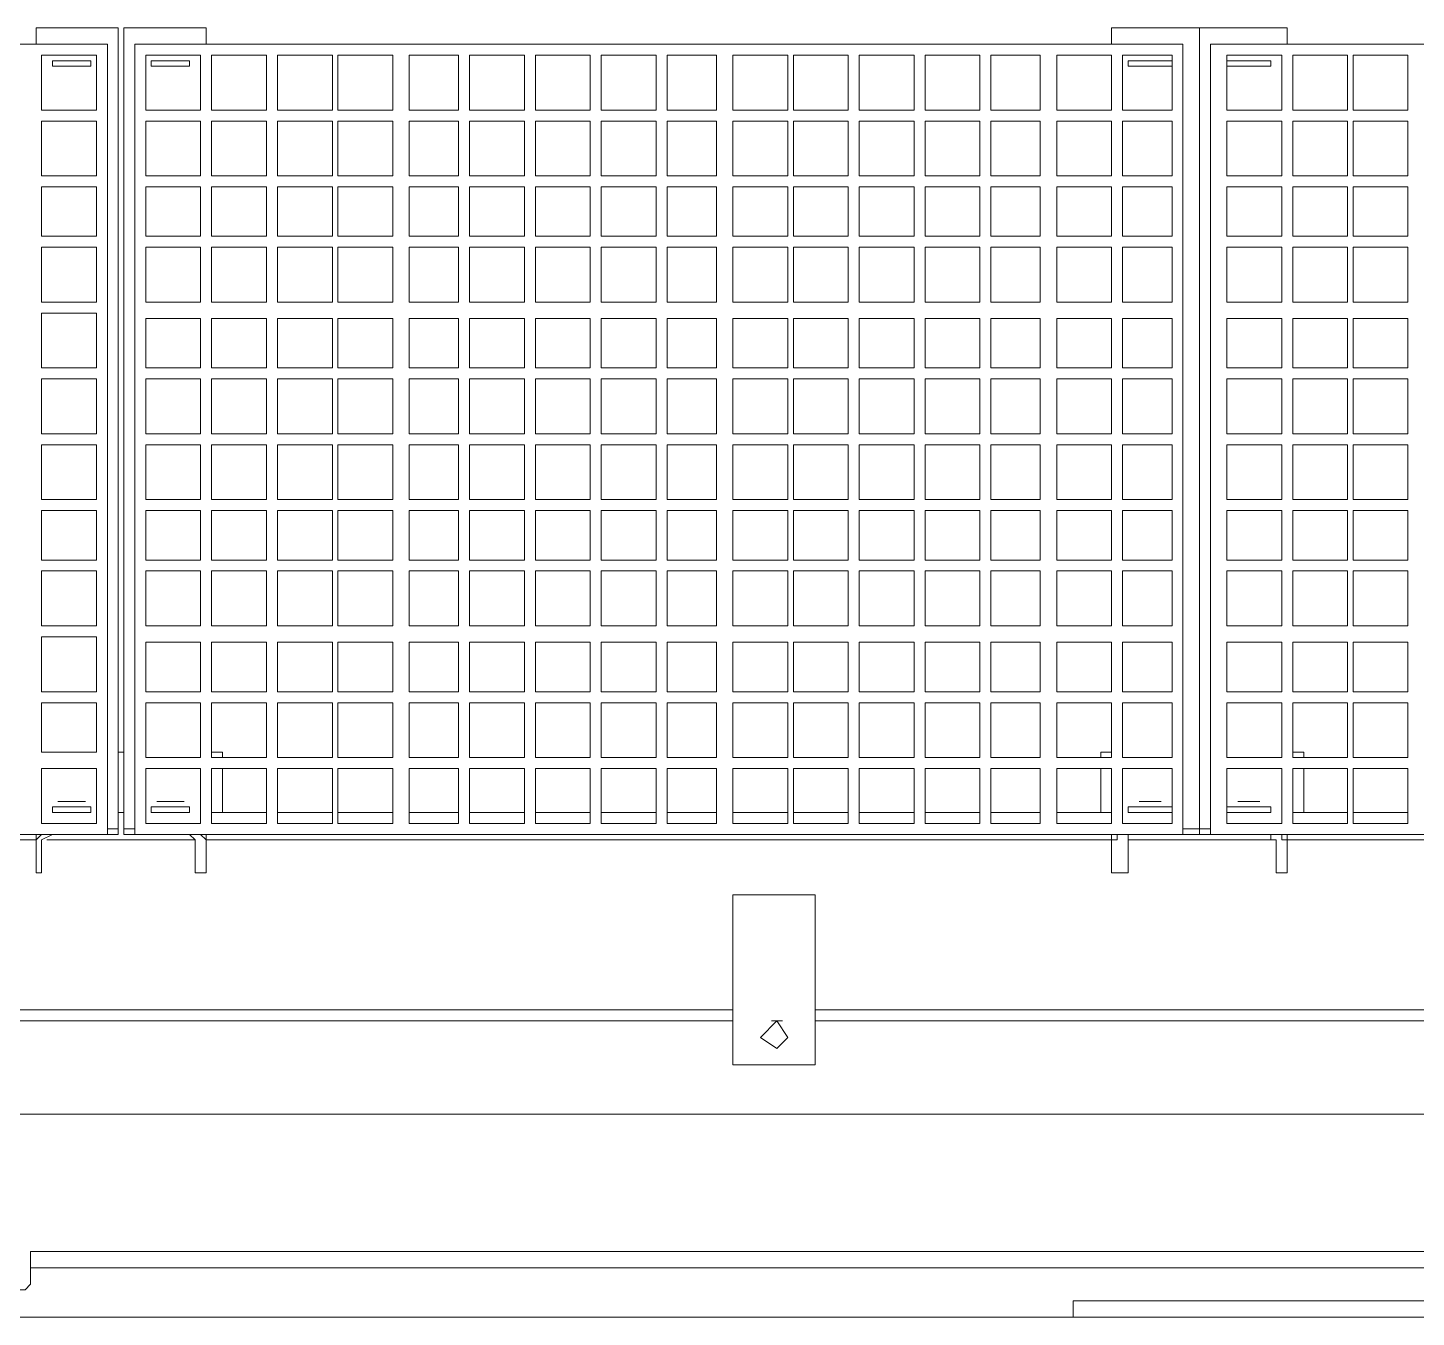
# Model space of a CAD drawing. Header units: metres. Extents: x -19121 to 152404, y -12107 to 46241.
# Drawn here: x 3930.4 to 4011.9, y 655.8 to 731.5 of the extents above; entities that cross this region are included whole.
import ezdxf

# ---------------------------------------------------------------- set-up
doc = ezdxf.new("R2010")
doc.units = ezdxf.units.M
doc.header["$LTSCALE"] = 50
doc.header["$MEASUREMENT"] = 0
doc.layers.get('0').update_dxf_attribs({"color": 9, "lineweight": 9})
doc.layers.add('32-ekipman', color=9, linetype='Continuous', lineweight=9)

# ---------------------------------------------------------------- blocks, each defined once
blk = doc.blocks.new('h')
for points in [[(181901.097, -16333.738), (181686.856, -16333.738)], [(181831.509, -16333.738), (181831.509, -16334.705)], [(181831.509, -16334.705), (181766.753, -16334.705)], [(181893.365, -16335.671), (181893.365, -16335.349), (181893.043, -16335.349), (181892.72, -16335.671)], [(181892.72, -16337.604), (181892.72, -16335.671)], [(181892.72, -16336.638), (181698.776, -16336.638)], [(181892.72, -16337.604), (181698.776, -16337.604)], [(181693.944, -16345.658), (181894.009, -16345.658)], [(181851.483, -16348.558), (181846.651, -16348.558)], [(181846.651, -16348.558), (181846.651, -16358.545)], [(181851.483, -16358.545), (181851.483, -16348.558)], [(181849.872, -16350.169), (181848.906, -16349.524), (181848.261, -16350.169), (181848.906, -16351.135), (181849.872, -16350.169)], [(181761.276, -16351.135), (181846.651, -16351.135)], [(181848.584, -16351.135), (181849.228, -16351.135)], [(181851.483, -16351.135), (181894.009, -16351.135)], [(181761.276, -16351.78), (181846.651, -16351.78)], [(181901.419, -16351.78), (181851.483, -16351.78)], [(181846.651, -16358.545), (181851.483, -16358.545)], [(181818.944, -16359.834), (181819.589, -16359.834)], [(181818.944, -16362.089), (181818.944, -16359.834)], [(181819.589, -16361.767), (181819.589, -16359.834)], [(181828.287, -16359.834), (181829.254, -16359.834)], [(181828.287, -16361.767), (181828.287, -16359.834)], [(181829.254, -16362.089), (181829.254, -16359.834)], [(181882.411, -16359.834), (181883.055, -16359.834)], [(181882.411, -16362.089), (181882.411, -16359.834)], [(181883.055, -16361.767), (181883.055, -16359.834)], [(181892.076, -16359.834), (181892.398, -16359.834)], [(181892.076, -16361.767), (181892.076, -16359.834)], [(181892.398, -16362.089), (181892.398, -16359.834)], [(181818.944, -16361.767), (181765.465, -16361.767)], [(181818.944, -16361.767), (181819.266, -16361.767), (181819.266, -16362.089)], [(181828.287, -16361.767), (181819.589, -16361.767)], [(181819.589, -16361.767), (181819.589, -16361.767), (181819.911, -16361.767), (181819.911, -16362.089)], [(181828.287, -16361.767), (181828.287, -16361.767), (181828.287, -16361.767), (181828.287, -16362.089), (181827.965, -16362.089)], [(181829.254, -16361.767), (181828.931, -16361.767), (181828.931, -16362.089)], [(181882.411, -16361.767), (181829.254, -16361.767)], [(181882.411, -16361.767), (181882.733, -16362.089)], [(181891.754, -16361.767), (181883.055, -16361.767)], [(181883.055, -16361.767), (181883.055, -16361.767), (181883.378, -16362.089), (181883.7, -16362.089)], [(181892.076, -16361.767), (181891.432, -16362.089), (181891.432, -16362.089)], [(181892.398, -16361.767), (181892.076, -16362.089)], [(181949.744, -16361.767), (181892.398, -16361.767)], [(181823.455, -16362.089), (181761.599, -16362.089)], [(181815.078, -16362.733), (181811.857, -16362.733)], [(181811.857, -16362.733), (181811.857, -16365.955)], [(181815.078, -16365.955), (181815.078, -16362.733)], [(181818.622, -16362.733), (181815.4, -16362.733)], [(181815.4, -16362.733), (181815.4, -16365.955)], [(181818.622, -16365.955), (181818.622, -16362.733)], [(181822.488, -16362.733), (181819.266, -16362.733)], [(181819.266, -16362.733), (181819.266, -16365.955)], [(181824.099, -16362.089), (181819.911, -16362.089)], [(181822.488, -16365.955), (181822.488, -16362.733)], [(181823.455, -16408.481), (181823.455, -16362.089)], [(181825.065, -16362.411), (181823.455, -16362.411)], [(181824.099, -16362.089), (181827.965, -16362.089)], [(181824.099, -16409.447), (181824.099, -16362.089)], [(181824.099, -16409.447), (181824.099, -16362.089)], [(181886.599, -16362.089), (181825.065, -16362.089)], [(181825.065, -16362.089), (181825.065, -16408.481)], [(181828.609, -16362.733), (181825.71, -16362.733)], [(181825.71, -16362.733), (181825.71, -16365.955)], [(181828.609, -16365.955), (181828.609, -16362.733)], [(181832.475, -16362.733), (181829.254, -16362.733)], [(181829.254, -16362.733), (181829.254, -16365.955)], [(181832.475, -16365.955), (181832.475, -16362.733)], [(181836.341, -16362.733), (181833.442, -16362.733)], [(181833.442, -16362.733), (181833.442, -16365.955)], [(181836.341, -16365.955), (181836.341, -16362.733)], [(181840.207, -16362.733), (181836.986, -16362.733)], [(181836.986, -16362.733), (181836.986, -16365.955)], [(181840.207, -16365.955), (181840.207, -16362.733)], [(181844.073, -16362.733), (181840.852, -16362.733)], [(181840.852, -16362.733), (181840.852, -16365.955)], [(181844.073, -16365.955), (181844.073, -16362.733)], [(181847.939, -16362.733), (181844.718, -16362.733)], [(181844.718, -16362.733), (181844.718, -16365.955)], [(181847.939, -16365.955), (181847.939, -16362.733)], [(181851.483, -16362.733), (181848.261, -16362.733)], [(181848.261, -16362.733), (181848.261, -16365.955)], [(181851.483, -16365.955), (181851.483, -16362.733)], [(181855.349, -16362.733), (181852.45, -16362.733)], [(181852.45, -16362.733), (181852.45, -16365.955)], [(181855.349, -16365.955), (181855.349, -16362.733)], [(181859.215, -16362.733), (181855.993, -16362.733)], [(181855.993, -16362.733), (181855.993, -16365.955)], [(181859.215, -16365.955), (181859.215, -16362.733)], [(181863.081, -16362.733), (181859.859, -16362.733)], [(181859.859, -16362.733), (181859.859, -16365.955)], [(181863.081, -16365.955), (181863.081, -16362.733)], [(181866.947, -16362.733), (181863.725, -16362.733)], [(181863.725, -16362.733), (181863.725, -16365.955)], [(181866.947, -16365.955), (181866.947, -16362.733)], [(181870.491, -16362.733), (181867.591, -16362.733)], [(181867.591, -16362.733), (181867.591, -16365.955)], [(181870.491, -16365.955), (181870.491, -16362.733)], [(181874.679, -16362.733), (181871.457, -16362.733)], [(181871.457, -16362.733), (181871.457, -16365.955)], [(181874.679, -16365.955), (181874.679, -16362.733)], [(181878.223, -16362.733), (181875.001, -16362.733)], [(181875.001, -16362.733), (181875.001, -16365.955)], [(181878.223, -16365.955), (181878.223, -16362.733)], [(181882.089, -16362.733), (181878.867, -16362.733)], [(181878.867, -16362.733), (181878.867, -16365.955)], [(181882.089, -16365.955), (181882.089, -16362.733)], [(181885.955, -16362.733), (181882.733, -16362.733)], [(181882.733, -16362.733), (181882.733, -16365.955)], [(181887.244, -16362.089), (181883.7, -16362.089)], [(181885.955, -16365.955), (181885.955, -16362.733)], [(181886.599, -16408.481), (181886.599, -16362.089)], [(181887.244, -16362.411), (181886.599, -16362.411)], [(181887.244, -16409.447), (181887.244, -16362.089)], [(181887.566, -16362.089), (181891.432, -16362.089)], [(181887.566, -16409.447), (181887.566, -16362.089)], [(181888.21, -16362.411), (181887.566, -16362.411)], [(181953.932, -16362.089), (181888.21, -16362.089)], [(181888.21, -16362.089), (181888.21, -16408.481)], [(181892.076, -16362.733), (181888.854, -16362.733)], [(181888.854, -16362.733), (181888.854, -16365.955)], [(181892.076, -16365.955), (181892.076, -16362.733)], [(181815.078, -16363.378), (181811.857, -16363.378)], [(181818.622, -16363.378), (181815.4, -16363.378)], [(181817.978, -16365.955), (181817.978, -16363.378)], [(181822.488, -16363.378), (181819.911, -16363.378)], [(181819.911, -16363.7), (181819.911, -16363.378)], [(181821.844, -16363.378), (181820.555, -16363.378)], [(181822.488, -16363.7), (181822.488, -16363.378)], [(181825.71, -16363.378), (181828.287, -16363.378)], [(181825.71, -16363.378), (181825.71, -16363.7)], [(181826.354, -16363.378), (181827.643, -16363.378)], [(181828.287, -16363.378), (181828.287, -16363.7)], [(181832.475, -16363.378), (181829.254, -16363.378)], [(181829.898, -16363.378), (181829.898, -16365.955)], [(181836.341, -16363.378), (181833.442, -16363.378)], [(181840.207, -16363.378), (181836.986, -16363.378)], [(181844.073, -16363.378), (181840.852, -16363.378)], [(181847.939, -16363.378), (181844.718, -16363.378)], [(181851.483, -16363.378), (181848.261, -16363.378)], [(181855.349, -16363.378), (181852.45, -16363.378)], [(181859.215, -16363.378), (181855.993, -16363.378)], [(181863.081, -16363.378), (181859.859, -16363.378)], [(181866.947, -16363.378), (181863.725, -16363.378)], [(181870.491, -16363.378), (181867.591, -16363.378)], [(181874.679, -16363.378), (181871.457, -16363.378)], [(181878.223, -16363.378), (181875.001, -16363.378)], [(181882.089, -16363.378), (181878.867, -16363.378)], [(181881.445, -16365.955), (181881.445, -16363.378)], [(181885.633, -16363.378), (181883.378, -16363.378)], [(181883.378, -16363.7), (181883.378, -16363.378)], [(181885.311, -16363.378), (181883.7, -16363.378)], [(181885.633, -16363.7), (181885.633, -16363.378)], [(181887.566, -16363.378), (181887.244, -16363.378)], [(181889.177, -16363.378), (181891.432, -16363.378)], [(181889.177, -16363.378), (181889.177, -16363.7)], [(181889.499, -16363.378), (181891.11, -16363.378)], [(181891.432, -16363.378), (181891.432, -16363.7)], [(181822.488, -16363.7), (181819.911, -16363.7)], [(181820.555, -16364.022), (181821.844, -16364.022)], [(181828.287, -16363.7), (181825.71, -16363.7)], [(181827.643, -16364.022), (181826.354, -16364.022)], [(181885.633, -16363.7), (181883.378, -16363.7)], [(181883.7, -16364.022), (181885.311, -16364.022)], [(181891.432, -16363.7), (181889.177, -16363.7)], [(181891.11, -16364.022), (181889.499, -16364.022)], [(181811.857, -16365.955), (181815.078, -16365.955)], [(181815.4, -16365.955), (181818.622, -16365.955)], [(181819.266, -16365.955), (181822.488, -16365.955)], [(181825.71, -16365.955), (181828.609, -16365.955)], [(181829.254, -16365.955), (181832.475, -16365.955)], [(181833.442, -16365.955), (181836.341, -16365.955)], [(181836.986, -16365.955), (181840.207, -16365.955)], [(181840.852, -16365.955), (181844.073, -16365.955)], [(181844.718, -16365.955), (181847.939, -16365.955)], [(181848.261, -16365.955), (181851.483, -16365.955)], [(181852.45, -16365.955), (181855.349, -16365.955)], [(181855.993, -16365.955), (181859.215, -16365.955)], [(181859.859, -16365.955), (181863.081, -16365.955)], [(181863.725, -16365.955), (181866.947, -16365.955)], [(181867.591, -16365.955), (181870.491, -16365.955)], [(181871.457, -16365.955), (181874.679, -16365.955)], [(181875.001, -16365.955), (181878.223, -16365.955)], [(181878.867, -16365.955), (181882.089, -16365.955)], [(181882.733, -16365.955), (181885.955, -16365.955)], [(181888.854, -16365.955), (181892.076, -16365.955)], [(181815.078, -16366.599), (181811.857, -16366.599)], [(181811.857, -16366.599), (181811.857, -16369.821)], [(181815.078, -16369.821), (181815.078, -16366.599)], [(181818.622, -16366.599), (181815.4, -16366.599)], [(181815.4, -16366.599), (181815.4, -16369.821)], [(181817.978, -16366.921), (181817.978, -16366.599)], [(181818.622, -16369.821), (181818.622, -16366.599)], [(181822.488, -16366.599), (181819.266, -16366.599)], [(181819.266, -16366.599), (181819.266, -16369.821)], [(181822.488, -16369.821), (181822.488, -16366.599)], [(181828.609, -16366.599), (181825.71, -16366.599)], [(181825.71, -16366.599), (181825.71, -16369.821)], [(181828.609, -16369.821), (181828.609, -16366.599)], [(181832.475, -16366.599), (181829.254, -16366.599)], [(181829.254, -16366.599), (181829.254, -16369.821)], [(181829.898, -16366.599), (181829.898, -16366.921)], [(181832.475, -16369.821), (181832.475, -16366.599)], [(181836.341, -16366.599), (181833.442, -16366.599)], [(181833.442, -16366.599), (181833.442, -16369.821)], [(181836.341, -16369.821), (181836.341, -16366.599)], [(181840.207, -16366.599), (181836.986, -16366.599)], [(181836.986, -16366.599), (181836.986, -16369.821)], [(181840.207, -16369.821), (181840.207, -16366.599)], [(181844.073, -16366.599), (181840.852, -16366.599)], [(181840.852, -16366.599), (181840.852, -16369.821)], [(181844.073, -16369.821), (181844.073, -16366.599)], [(181847.939, -16366.599), (181844.718, -16366.599)], [(181844.718, -16366.599), (181844.718, -16369.821)], [(181847.939, -16369.821), (181847.939, -16366.599)], [(181851.483, -16366.599), (181848.261, -16366.599)], [(181848.261, -16366.599), (181848.261, -16369.821)], [(181851.483, -16369.821), (181851.483, -16366.599)], [(181855.349, -16366.599), (181852.45, -16366.599)], [(181852.45, -16366.599), (181852.45, -16369.821)], [(181855.349, -16369.821), (181855.349, -16366.599)], [(181859.215, -16366.599), (181855.993, -16366.599)], [(181855.993, -16366.599), (181855.993, -16369.821)], [(181859.215, -16369.821), (181859.215, -16366.599)], [(181863.081, -16366.599), (181859.859, -16366.599)], [(181859.859, -16366.599), (181859.859, -16369.821)], [(181863.081, -16369.821), (181863.081, -16366.599)], [(181866.947, -16366.599), (181863.725, -16366.599)], [(181863.725, -16366.599), (181863.725, -16369.821)], [(181866.947, -16369.821), (181866.947, -16366.599)], [(181870.491, -16366.599), (181867.591, -16366.599)], [(181867.591, -16366.599), (181867.591, -16369.821)], [(181870.491, -16369.821), (181870.491, -16366.599)], [(181874.679, -16366.599), (181871.457, -16366.599)], [(181871.457, -16366.599), (181871.457, -16369.821)], [(181874.679, -16369.821), (181874.679, -16366.599)], [(181878.223, -16366.599), (181875.001, -16366.599)], [(181875.001, -16366.599), (181875.001, -16369.821)], [(181878.223, -16369.821), (181878.223, -16366.599)], [(181882.089, -16366.599), (181878.867, -16366.599)], [(181878.867, -16366.599), (181878.867, -16369.821)], [(181881.445, -16366.921), (181881.445, -16366.599)], [(181882.089, -16369.821), (181882.089, -16366.599)], [(181885.955, -16366.599), (181882.733, -16366.599)], [(181882.733, -16366.599), (181882.733, -16369.821)], [(181885.955, -16369.821), (181885.955, -16366.599)], [(181818.622, -16366.921), (181817.978, -16366.921)], [(181829.898, -16366.921), (181829.254, -16366.921)], [(181882.089, -16366.921), (181881.445, -16366.921)], [(181887.566, -16366.921), (181887.244, -16366.921)], [(181892.076, -16366.921), (181888.854, -16366.921)], [(181888.854, -16366.921), (181888.854, -16369.821)], [(181892.076, -16369.821), (181892.076, -16366.921)], [(181811.857, -16369.821), (181815.078, -16369.821)], [(181815.4, -16369.821), (181818.622, -16369.821)], [(181819.266, -16369.821), (181822.488, -16369.821)], [(181825.71, -16369.821), (181828.609, -16369.821)], [(181829.254, -16369.821), (181832.475, -16369.821)], [(181833.442, -16369.821), (181836.341, -16369.821)], [(181836.986, -16369.821), (181840.207, -16369.821)], [(181840.852, -16369.821), (181844.073, -16369.821)], [(181844.718, -16369.821), (181847.939, -16369.821)], [(181848.261, -16369.821), (181851.483, -16369.821)], [(181852.45, -16369.821), (181855.349, -16369.821)], [(181855.993, -16369.821), (181859.215, -16369.821)], [(181859.859, -16369.821), (181863.081, -16369.821)], [(181863.725, -16369.821), (181866.947, -16369.821)], [(181867.591, -16369.821), (181870.491, -16369.821)], [(181871.457, -16369.821), (181874.679, -16369.821)], [(181875.001, -16369.821), (181878.223, -16369.821)], [(181878.867, -16369.821), (181882.089, -16369.821)], [(181882.733, -16369.821), (181885.955, -16369.821)], [(181888.854, -16369.821), (181892.076, -16369.821)], [(181815.078, -16370.465), (181811.857, -16370.465)], [(181811.857, -16370.465), (181811.857, -16373.365)], [(181815.078, -16373.365), (181815.078, -16370.465)], [(181818.622, -16370.465), (181815.4, -16370.465)], [(181815.4, -16370.465), (181815.4, -16373.365)], [(181818.622, -16373.365), (181818.622, -16370.465)], [(181822.488, -16370.465), (181819.266, -16370.465)], [(181819.266, -16370.465), (181819.266, -16373.365)], [(181822.488, -16373.365), (181822.488, -16370.465)], [(181828.609, -16370.465), (181825.71, -16370.465)], [(181825.71, -16370.465), (181825.71, -16373.365)], [(181828.609, -16373.365), (181828.609, -16370.465)], [(181832.475, -16370.465), (181829.254, -16370.465)], [(181829.254, -16370.465), (181829.254, -16373.365)], [(181832.475, -16373.365), (181832.475, -16370.465)], [(181836.341, -16370.465), (181833.442, -16370.465)], [(181833.442, -16370.465), (181833.442, -16373.365)], [(181836.341, -16373.365), (181836.341, -16370.465)], [(181840.207, -16370.465), (181836.986, -16370.465)], [(181836.986, -16370.465), (181836.986, -16373.365)], [(181840.207, -16373.365), (181840.207, -16370.465)], [(181844.073, -16370.465), (181840.852, -16370.465)], [(181840.852, -16370.465), (181840.852, -16373.365)], [(181844.073, -16373.365), (181844.073, -16370.465)], [(181847.939, -16370.465), (181844.718, -16370.465)], [(181844.718, -16370.465), (181844.718, -16373.365)], [(181847.939, -16373.365), (181847.939, -16370.465)], [(181851.483, -16370.465), (181848.261, -16370.465)], [(181848.261, -16370.465), (181848.261, -16373.365)], [(181851.483, -16373.365), (181851.483, -16370.465)], [(181855.349, -16370.465), (181852.45, -16370.465)], [(181852.45, -16370.465), (181852.45, -16373.365)], [(181855.349, -16373.365), (181855.349, -16370.465)], [(181859.215, -16370.465), (181855.993, -16370.465)], [(181855.993, -16370.465), (181855.993, -16373.365)], [(181859.215, -16373.365), (181859.215, -16370.465)], [(181863.081, -16370.465), (181859.859, -16370.465)], [(181859.859, -16370.465), (181859.859, -16373.365)], [(181863.081, -16373.365), (181863.081, -16370.465)], [(181866.947, -16370.465), (181863.725, -16370.465)], [(181863.725, -16370.465), (181863.725, -16373.365)], [(181866.947, -16373.365), (181866.947, -16370.465)], [(181870.491, -16370.465), (181867.591, -16370.465)], [(181867.591, -16370.465), (181867.591, -16373.365)], [(181870.491, -16373.365), (181870.491, -16370.465)], [(181874.679, -16370.465), (181871.457, -16370.465)], [(181871.457, -16370.465), (181871.457, -16373.365)], [(181874.679, -16373.365), (181874.679, -16370.465)], [(181878.223, -16370.465), (181875.001, -16370.465)], [(181875.001, -16370.465), (181875.001, -16373.365)], [(181878.223, -16373.365), (181878.223, -16370.465)], [(181882.089, -16370.465), (181878.867, -16370.465)], [(181878.867, -16370.465), (181878.867, -16373.365)], [(181882.089, -16373.365), (181882.089, -16370.465)], [(181885.955, -16370.465), (181882.733, -16370.465)], [(181882.733, -16370.465), (181882.733, -16373.365)], [(181885.955, -16373.365), (181885.955, -16370.465)], [(181892.076, -16370.465), (181888.854, -16370.465)], [(181888.854, -16370.465), (181888.854, -16373.687)], [(181892.076, -16373.687), (181892.076, -16370.465)], [(181811.857, -16373.365), (181815.078, -16373.365)], [(181815.4, -16373.365), (181818.622, -16373.365)], [(181819.266, -16373.365), (181822.488, -16373.365)], [(181825.71, -16373.365), (181828.609, -16373.365)], [(181829.254, -16373.365), (181832.475, -16373.365)], [(181833.442, -16373.365), (181836.341, -16373.365)], [(181836.986, -16373.365), (181840.207, -16373.365)], [(181840.852, -16373.365), (181844.073, -16373.365)], [(181844.718, -16373.365), (181847.939, -16373.365)], [(181848.261, -16373.365), (181851.483, -16373.365)], [(181852.45, -16373.365), (181855.349, -16373.365)], [(181855.993, -16373.365), (181859.215, -16373.365)], [(181859.859, -16373.365), (181863.081, -16373.365)], [(181863.725, -16373.365), (181866.947, -16373.365)], [(181867.591, -16373.365), (181870.491, -16373.365)], [(181871.457, -16373.365), (181874.679, -16373.365)], [(181875.001, -16373.365), (181878.223, -16373.365)], [(181878.867, -16373.365), (181882.089, -16373.365)], [(181882.733, -16373.365), (181885.955, -16373.365)], [(181888.854, -16373.687), (181892.076, -16373.687)], [(181815.078, -16374.331), (181811.857, -16374.331)], [(181811.857, -16374.331), (181811.857, -16377.553)], [(181815.078, -16377.553), (181815.078, -16374.331)], [(181818.622, -16374.331), (181815.4, -16374.331)], [(181815.4, -16374.331), (181815.4, -16377.553)], [(181818.622, -16377.553), (181818.622, -16374.331)], [(181822.488, -16374.331), (181819.266, -16374.331)], [(181819.266, -16374.331), (181819.266, -16377.553)], [(181822.488, -16377.553), (181822.488, -16374.331)], [(181828.609, -16374.331), (181825.71, -16374.331)], [(181825.71, -16374.331), (181825.71, -16377.553)], [(181828.609, -16377.553), (181828.609, -16374.331)], [(181832.475, -16374.331), (181829.254, -16374.331)], [(181829.254, -16374.331), (181829.254, -16377.553)], [(181832.475, -16377.553), (181832.475, -16374.331)], [(181836.341, -16374.331), (181833.442, -16374.331)], [(181833.442, -16374.331), (181833.442, -16377.553)], [(181836.341, -16377.553), (181836.341, -16374.331)], [(181840.207, -16374.331), (181836.986, -16374.331)], [(181836.986, -16374.331), (181836.986, -16377.553)], [(181840.207, -16377.553), (181840.207, -16374.331)], [(181844.073, -16374.331), (181840.852, -16374.331)], [(181840.852, -16374.331), (181840.852, -16377.553)], [(181844.073, -16377.553), (181844.073, -16374.331)], [(181847.939, -16374.331), (181844.718, -16374.331)], [(181844.718, -16374.331), (181844.718, -16377.553)], [(181847.939, -16377.553), (181847.939, -16374.331)], [(181851.483, -16374.331), (181848.261, -16374.331)], [(181848.261, -16374.331), (181848.261, -16377.553)], [(181851.483, -16377.553), (181851.483, -16374.331)], [(181855.349, -16374.331), (181852.45, -16374.331)], [(181852.45, -16374.331), (181852.45, -16377.553)], [(181855.349, -16377.553), (181855.349, -16374.331)], [(181859.215, -16374.331), (181855.993, -16374.331)], [(181855.993, -16374.331), (181855.993, -16377.553)], [(181859.215, -16377.553), (181859.215, -16374.331)], [(181863.081, -16374.331), (181859.859, -16374.331)], [(181859.859, -16374.331), (181859.859, -16377.553)], [(181863.081, -16377.553), (181863.081, -16374.331)], [(181866.947, -16374.331), (181863.725, -16374.331)], [(181863.725, -16374.331), (181863.725, -16377.553)], [(181866.947, -16377.553), (181866.947, -16374.331)], [(181870.491, -16374.331), (181867.591, -16374.331)], [(181867.591, -16374.331), (181867.591, -16377.553)], [(181870.491, -16377.553), (181870.491, -16374.331)], [(181874.679, -16374.331), (181871.457, -16374.331)], [(181871.457, -16374.331), (181871.457, -16377.553)], [(181874.679, -16377.553), (181874.679, -16374.331)], [(181878.223, -16374.331), (181875.001, -16374.331)], [(181875.001, -16374.331), (181875.001, -16377.553)], [(181878.223, -16377.553), (181878.223, -16374.331)], [(181882.089, -16374.331), (181878.867, -16374.331)], [(181878.867, -16374.331), (181878.867, -16377.553)], [(181882.089, -16377.553), (181882.089, -16374.331)], [(181885.955, -16374.331), (181882.733, -16374.331)], [(181882.733, -16374.331), (181882.733, -16377.553)], [(181885.955, -16377.553), (181885.955, -16374.331)], [(181892.076, -16374.331), (181888.854, -16374.331)], [(181888.854, -16374.331), (181888.854, -16377.553)], [(181892.076, -16377.553), (181892.076, -16374.331)], [(181811.857, -16377.553), (181815.078, -16377.553)], [(181815.078, -16378.197), (181811.857, -16378.197)], [(181811.857, -16378.197), (181811.857, -16381.097)], [(181815.078, -16381.097), (181815.078, -16378.197)], [(181815.4, -16377.553), (181818.622, -16377.553)], [(181818.622, -16378.197), (181815.4, -16378.197)], [(181815.4, -16378.197), (181815.4, -16381.097)], [(181818.622, -16381.097), (181818.622, -16378.197)], [(181819.266, -16377.553), (181822.488, -16377.553)], [(181822.488, -16378.197), (181819.266, -16378.197)], [(181819.266, -16378.197), (181819.266, -16381.097)], [(181822.488, -16381.097), (181822.488, -16378.197)], [(181825.71, -16377.553), (181828.609, -16377.553)], [(181828.609, -16378.197), (181825.71, -16378.197)], [(181825.71, -16378.197), (181825.71, -16381.097)], [(181828.609, -16381.097), (181828.609, -16378.197)], [(181829.254, -16377.553), (181832.475, -16377.553)], [(181832.475, -16378.197), (181829.254, -16378.197)], [(181829.254, -16378.197), (181829.254, -16381.097)], [(181832.475, -16381.097), (181832.475, -16378.197)], [(181833.442, -16377.553), (181836.341, -16377.553)], [(181836.341, -16378.197), (181833.442, -16378.197)], [(181833.442, -16378.197), (181833.442, -16381.097)], [(181836.341, -16381.097), (181836.341, -16378.197)], [(181836.986, -16377.553), (181840.207, -16377.553)], [(181840.207, -16378.197), (181836.986, -16378.197)], [(181836.986, -16378.197), (181836.986, -16381.097)], [(181840.207, -16381.097), (181840.207, -16378.197)], [(181840.852, -16377.553), (181844.073, -16377.553)], [(181844.073, -16378.197), (181840.852, -16378.197)], [(181840.852, -16378.197), (181840.852, -16381.097)], [(181844.073, -16381.097), (181844.073, -16378.197)], [(181844.718, -16377.553), (181847.939, -16377.553)], [(181847.939, -16378.197), (181844.718, -16378.197)], [(181844.718, -16378.197), (181844.718, -16381.097)], [(181847.939, -16381.097), (181847.939, -16378.197)], [(181848.261, -16377.553), (181851.483, -16377.553)], [(181851.483, -16378.197), (181848.261, -16378.197)], [(181848.261, -16378.197), (181848.261, -16381.097)], [(181851.483, -16381.097), (181851.483, -16378.197)], [(181852.45, -16377.553), (181855.349, -16377.553)], [(181855.349, -16378.197), (181852.45, -16378.197)], [(181852.45, -16378.197), (181852.45, -16381.097)], [(181855.349, -16381.097), (181855.349, -16378.197)], [(181855.993, -16377.553), (181859.215, -16377.553)], [(181859.215, -16378.197), (181855.993, -16378.197)], [(181855.993, -16378.197), (181855.993, -16381.097)], [(181859.215, -16381.097), (181859.215, -16378.197)], [(181859.859, -16377.553), (181863.081, -16377.553)], [(181863.081, -16378.197), (181859.859, -16378.197)], [(181859.859, -16378.197), (181859.859, -16381.097)], [(181863.081, -16381.097), (181863.081, -16378.197)], [(181863.725, -16377.553), (181866.947, -16377.553)], [(181866.947, -16378.197), (181863.725, -16378.197)], [(181863.725, -16378.197), (181863.725, -16381.097)], [(181866.947, -16381.097), (181866.947, -16378.197)], [(181867.591, -16377.553), (181870.491, -16377.553)], [(181870.491, -16378.197), (181867.591, -16378.197)], [(181867.591, -16378.197), (181867.591, -16381.097)], [(181870.491, -16381.097), (181870.491, -16378.197)], [(181871.457, -16377.553), (181874.679, -16377.553)], [(181874.679, -16378.197), (181871.457, -16378.197)], [(181871.457, -16378.197), (181871.457, -16381.097)], [(181874.679, -16381.097), (181874.679, -16378.197)], [(181875.001, -16377.553), (181878.223, -16377.553)], [(181878.223, -16378.197), (181875.001, -16378.197)], [(181875.001, -16378.197), (181875.001, -16381.097)], [(181878.223, -16381.097), (181878.223, -16378.197)], [(181878.867, -16377.553), (181882.089, -16377.553)], [(181882.089, -16378.197), (181878.867, -16378.197)], [(181878.867, -16378.197), (181878.867, -16381.097)], [(181882.089, -16381.097), (181882.089, -16378.197)], [(181882.733, -16377.553), (181885.955, -16377.553)], [(181885.955, -16378.197), (181882.733, -16378.197)], [(181882.733, -16378.197), (181882.733, -16381.097)], [(181885.955, -16381.097), (181885.955, -16378.197)], [(181888.854, -16377.553), (181892.076, -16377.553)], [(181892.076, -16378.197), (181888.854, -16378.197)], [(181888.854, -16378.197), (181888.854, -16381.097)], [(181892.076, -16381.097), (181892.076, -16378.197)], [(181811.857, -16381.097), (181815.078, -16381.097)], [(181815.4, -16381.097), (181818.622, -16381.097)], [(181819.266, -16381.097), (181822.488, -16381.097)], [(181825.71, -16381.097), (181828.609, -16381.097)], [(181829.254, -16381.097), (181832.475, -16381.097)], [(181833.442, -16381.097), (181836.341, -16381.097)], [(181836.986, -16381.097), (181840.207, -16381.097)], [(181840.852, -16381.097), (181844.073, -16381.097)], [(181844.718, -16381.097), (181847.939, -16381.097)], [(181848.261, -16381.097), (181851.483, -16381.097)], [(181852.45, -16381.097), (181855.349, -16381.097)], [(181855.993, -16381.097), (181859.215, -16381.097)], [(181859.859, -16381.097), (181863.081, -16381.097)], [(181863.725, -16381.097), (181866.947, -16381.097)], [(181867.591, -16381.097), (181870.491, -16381.097)], [(181871.457, -16381.097), (181874.679, -16381.097)], [(181875.001, -16381.097), (181878.223, -16381.097)], [(181878.867, -16381.097), (181882.089, -16381.097)], [(181882.733, -16381.097), (181885.955, -16381.097)], [(181888.854, -16381.097), (181892.076, -16381.097)], [(181815.078, -16381.741), (181811.857, -16381.741)], [(181811.857, -16381.741), (181811.857, -16384.963)], [(181815.078, -16384.963), (181815.078, -16381.741)], [(181818.622, -16381.741), (181815.4, -16381.741)], [(181815.4, -16381.741), (181815.4, -16384.963)], [(181818.622, -16384.963), (181818.622, -16381.741)], [(181822.488, -16381.741), (181819.266, -16381.741)], [(181819.266, -16381.741), (181819.266, -16384.963)], [(181822.488, -16384.963), (181822.488, -16381.741)], [(181828.609, -16381.741), (181825.71, -16381.741)], [(181825.71, -16381.741), (181825.71, -16384.963)], [(181828.609, -16384.963), (181828.609, -16381.741)], [(181832.475, -16381.741), (181829.254, -16381.741)], [(181829.254, -16381.741), (181829.254, -16384.963)], [(181832.475, -16384.963), (181832.475, -16381.741)], [(181836.341, -16381.741), (181833.442, -16381.741)], [(181833.442, -16381.741), (181833.442, -16384.963)], [(181836.341, -16384.963), (181836.341, -16381.741)], [(181840.207, -16381.741), (181836.986, -16381.741)], [(181836.986, -16381.741), (181836.986, -16384.963)], [(181840.207, -16384.963), (181840.207, -16381.741)], [(181844.073, -16381.741), (181840.852, -16381.741)], [(181840.852, -16381.741), (181840.852, -16384.963)], [(181844.073, -16384.963), (181844.073, -16381.741)], [(181847.939, -16381.741), (181844.718, -16381.741)], [(181844.718, -16381.741), (181844.718, -16384.963)], [(181847.939, -16384.963), (181847.939, -16381.741)], [(181851.483, -16381.741), (181848.261, -16381.741)], [(181848.261, -16381.741), (181848.261, -16384.963)], [(181851.483, -16384.963), (181851.483, -16381.741)], [(181855.349, -16381.741), (181852.45, -16381.741)], [(181852.45, -16381.741), (181852.45, -16384.963)], [(181855.349, -16384.963), (181855.349, -16381.741)], [(181859.215, -16381.741), (181855.993, -16381.741)], [(181855.993, -16381.741), (181855.993, -16384.963)], [(181859.215, -16384.963), (181859.215, -16381.741)], [(181863.081, -16381.741), (181859.859, -16381.741)], [(181859.859, -16381.741), (181859.859, -16384.963)], [(181863.081, -16384.963), (181863.081, -16381.741)], [(181866.947, -16381.741), (181863.725, -16381.741)], [(181863.725, -16381.741), (181863.725, -16384.963)], [(181866.947, -16384.963), (181866.947, -16381.741)], [(181870.491, -16381.741), (181867.591, -16381.741)], [(181867.591, -16381.741), (181867.591, -16384.963)], [(181870.491, -16384.963), (181870.491, -16381.741)], [(181874.679, -16381.741), (181871.457, -16381.741)], [(181871.457, -16381.741), (181871.457, -16384.963)], [(181874.679, -16384.963), (181874.679, -16381.741)], [(181878.223, -16381.741), (181875.001, -16381.741)], [(181875.001, -16381.741), (181875.001, -16384.963)], [(181878.223, -16384.963), (181878.223, -16381.741)], [(181882.089, -16381.741), (181878.867, -16381.741)], [(181878.867, -16381.741), (181878.867, -16384.963)], [(181882.089, -16384.963), (181882.089, -16381.741)], [(181885.955, -16381.741), (181882.733, -16381.741)], [(181882.733, -16381.741), (181882.733, -16384.963)], [(181885.955, -16384.963), (181885.955, -16381.741)], [(181892.076, -16381.741), (181888.854, -16381.741)], [(181888.854, -16381.741), (181888.854, -16384.963)], [(181892.076, -16384.963), (181892.076, -16381.741)], [(181811.857, -16384.963), (181815.078, -16384.963)], [(181815.4, -16384.963), (181818.622, -16384.963)], [(181819.266, -16384.963), (181822.488, -16384.963)], [(181825.71, -16384.963), (181828.609, -16384.963)], [(181829.254, -16384.963), (181832.475, -16384.963)], [(181833.442, -16384.963), (181836.341, -16384.963)], [(181836.986, -16384.963), (181840.207, -16384.963)], [(181840.852, -16384.963), (181844.073, -16384.963)], [(181844.718, -16384.963), (181847.939, -16384.963)], [(181848.261, -16384.963), (181851.483, -16384.963)], [(181852.45, -16384.963), (181855.349, -16384.963)], [(181855.993, -16384.963), (181859.215, -16384.963)], [(181859.859, -16384.963), (181863.081, -16384.963)], [(181863.725, -16384.963), (181866.947, -16384.963)], [(181867.591, -16384.963), (181870.491, -16384.963)], [(181871.457, -16384.963), (181874.679, -16384.963)], [(181875.001, -16384.963), (181878.223, -16384.963)], [(181878.867, -16384.963), (181882.089, -16384.963)], [(181882.733, -16384.963), (181885.955, -16384.963)], [(181888.854, -16384.963), (181892.076, -16384.963)], [(181815.078, -16385.607), (181811.857, -16385.607)], [(181811.857, -16385.607), (181811.857, -16388.829)], [(181815.078, -16388.829), (181815.078, -16385.607)], [(181818.622, -16385.607), (181815.4, -16385.607)], [(181815.4, -16385.607), (181815.4, -16388.829)], [(181818.622, -16388.829), (181818.622, -16385.607)], [(181822.488, -16385.607), (181819.266, -16385.607)], [(181819.266, -16385.607), (181819.266, -16388.829)], [(181822.488, -16388.829), (181822.488, -16385.607)], [(181828.609, -16385.607), (181825.71, -16385.607)], [(181825.71, -16385.607), (181825.71, -16388.829)], [(181828.609, -16388.829), (181828.609, -16385.607)], [(181832.475, -16385.607), (181829.254, -16385.607)], [(181829.254, -16385.607), (181829.254, -16388.829)], [(181832.475, -16388.829), (181832.475, -16385.607)], [(181836.341, -16385.607), (181833.442, -16385.607)], [(181833.442, -16385.607), (181833.442, -16388.829)], [(181836.341, -16388.829), (181836.341, -16385.607)], [(181840.207, -16385.607), (181836.986, -16385.607)], [(181836.986, -16385.607), (181836.986, -16388.829)], [(181840.207, -16388.829), (181840.207, -16385.607)], [(181844.073, -16385.607), (181840.852, -16385.607)], [(181840.852, -16385.607), (181840.852, -16388.829)], [(181844.073, -16388.829), (181844.073, -16385.607)], [(181847.939, -16385.607), (181844.718, -16385.607)], [(181844.718, -16385.607), (181844.718, -16388.829)], [(181847.939, -16388.829), (181847.939, -16385.607)], [(181851.483, -16385.607), (181848.261, -16385.607)], [(181848.261, -16385.607), (181848.261, -16388.829)], [(181851.483, -16388.829), (181851.483, -16385.607)], [(181855.349, -16385.607), (181852.45, -16385.607)], [(181852.45, -16385.607), (181852.45, -16388.829)], [(181855.349, -16388.829), (181855.349, -16385.607)], [(181859.215, -16385.607), (181855.993, -16385.607)], [(181855.993, -16385.607), (181855.993, -16388.829)], [(181859.215, -16388.829), (181859.215, -16385.607)], [(181863.081, -16385.607), (181859.859, -16385.607)], [(181859.859, -16385.607), (181859.859, -16388.829)], [(181863.081, -16388.829), (181863.081, -16385.607)], [(181866.947, -16385.607), (181863.725, -16385.607)], [(181863.725, -16385.607), (181863.725, -16388.829)], [(181866.947, -16388.829), (181866.947, -16385.607)], [(181870.491, -16385.607), (181867.591, -16385.607)], [(181867.591, -16385.607), (181867.591, -16388.829)], [(181870.491, -16388.829), (181870.491, -16385.607)], [(181874.679, -16385.607), (181871.457, -16385.607)], [(181871.457, -16385.607), (181871.457, -16388.829)], [(181874.679, -16388.829), (181874.679, -16385.607)], [(181878.223, -16385.607), (181875.001, -16385.607)], [(181875.001, -16385.607), (181875.001, -16388.829)], [(181878.223, -16388.829), (181878.223, -16385.607)], [(181882.089, -16385.607), (181878.867, -16385.607)], [(181878.867, -16385.607), (181878.867, -16388.829)], [(181882.089, -16388.829), (181882.089, -16385.607)], [(181885.955, -16385.607), (181882.733, -16385.607)], [(181882.733, -16385.607), (181882.733, -16388.829)], [(181885.955, -16388.829), (181885.955, -16385.607)], [(181892.076, -16385.607), (181888.854, -16385.607)], [(181888.854, -16385.607), (181888.854, -16388.829)], [(181892.076, -16388.829), (181892.076, -16385.607)], [(181811.857, -16388.829), (181815.078, -16388.829)], [(181815.4, -16388.829), (181818.622, -16388.829)], [(181819.266, -16388.829), (181822.488, -16388.829)], [(181825.71, -16388.829), (181828.609, -16388.829)], [(181829.254, -16388.829), (181832.475, -16388.829)], [(181833.442, -16388.829), (181836.341, -16388.829)], [(181836.986, -16388.829), (181840.207, -16388.829)], [(181840.852, -16388.829), (181844.073, -16388.829)], [(181844.718, -16388.829), (181847.939, -16388.829)], [(181848.261, -16388.829), (181851.483, -16388.829)], [(181852.45, -16388.829), (181855.349, -16388.829)], [(181855.993, -16388.829), (181859.215, -16388.829)], [(181859.859, -16388.829), (181863.081, -16388.829)], [(181863.725, -16388.829), (181866.947, -16388.829)], [(181867.591, -16388.829), (181870.491, -16388.829)], [(181871.457, -16388.829), (181874.679, -16388.829)], [(181875.001, -16388.829), (181878.223, -16388.829)], [(181878.867, -16388.829), (181882.089, -16388.829)], [(181882.733, -16388.829), (181885.955, -16388.829)], [(181888.854, -16388.829), (181892.076, -16388.829)], [(181815.078, -16389.473), (181811.857, -16389.473)], [(181811.857, -16389.473), (181811.857, -16392.373)], [(181815.078, -16392.373), (181815.078, -16389.473)], [(181818.622, -16389.473), (181815.4, -16389.473)], [(181815.4, -16389.473), (181815.4, -16392.373)], [(181818.622, -16392.373), (181818.622, -16389.473)], [(181822.488, -16389.473), (181819.266, -16389.473)], [(181819.266, -16389.473), (181819.266, -16392.373)], [(181822.488, -16392.373), (181822.488, -16389.473)], [(181828.609, -16389.473), (181825.71, -16389.473)], [(181825.71, -16389.473), (181825.71, -16392.373)], [(181828.609, -16392.373), (181828.609, -16389.473)], [(181832.475, -16389.473), (181829.254, -16389.473)], [(181829.254, -16389.473), (181829.254, -16392.373)], [(181832.475, -16392.373), (181832.475, -16389.473)], [(181836.341, -16389.473), (181833.442, -16389.473)], [(181833.442, -16389.473), (181833.442, -16392.373)], [(181836.341, -16392.373), (181836.341, -16389.473)], [(181840.207, -16389.473), (181836.986, -16389.473)], [(181836.986, -16389.473), (181836.986, -16392.373)], [(181840.207, -16392.373), (181840.207, -16389.473)], [(181844.073, -16389.473), (181840.852, -16389.473)], [(181840.852, -16389.473), (181840.852, -16392.373)], [(181844.073, -16392.373), (181844.073, -16389.473)], [(181847.939, -16389.473), (181844.718, -16389.473)], [(181844.718, -16389.473), (181844.718, -16392.373)], [(181847.939, -16392.373), (181847.939, -16389.473)], [(181851.483, -16389.473), (181848.261, -16389.473)], [(181848.261, -16389.473), (181848.261, -16392.373)], [(181851.483, -16392.373), (181851.483, -16389.473)], [(181855.349, -16389.473), (181852.45, -16389.473)], [(181852.45, -16389.473), (181852.45, -16392.373)], [(181855.349, -16392.373), (181855.349, -16389.473)], [(181859.215, -16389.473), (181855.993, -16389.473)], [(181855.993, -16389.473), (181855.993, -16392.373)], [(181859.215, -16392.373), (181859.215, -16389.473)], [(181863.081, -16389.473), (181859.859, -16389.473)], [(181859.859, -16389.473), (181859.859, -16392.373)], [(181863.081, -16392.373), (181863.081, -16389.473)], [(181866.947, -16389.473), (181863.725, -16389.473)], [(181863.725, -16389.473), (181863.725, -16392.373)], [(181866.947, -16392.373), (181866.947, -16389.473)], [(181870.491, -16389.473), (181867.591, -16389.473)], [(181867.591, -16389.473), (181867.591, -16392.373)], [(181870.491, -16392.373), (181870.491, -16389.473)], [(181874.679, -16389.473), (181871.457, -16389.473)], [(181871.457, -16389.473), (181871.457, -16392.373)], [(181874.679, -16392.373), (181874.679, -16389.473)], [(181878.223, -16389.473), (181875.001, -16389.473)], [(181875.001, -16389.473), (181875.001, -16392.373)], [(181878.223, -16392.373), (181878.223, -16389.473)], [(181882.089, -16389.473), (181878.867, -16389.473)], [(181878.867, -16389.473), (181878.867, -16392.373)], [(181882.089, -16392.373), (181882.089, -16389.473)], [(181885.955, -16389.473), (181882.733, -16389.473)], [(181882.733, -16389.473), (181882.733, -16392.373)], [(181885.955, -16392.373), (181885.955, -16389.473)], [(181892.076, -16389.473), (181888.854, -16389.473)], [(181888.854, -16389.473), (181888.854, -16392.695)], [(181892.076, -16392.695), (181892.076, -16389.473)], [(181811.857, -16392.373), (181815.078, -16392.373)], [(181815.4, -16392.373), (181818.622, -16392.373)], [(181819.266, -16392.373), (181822.488, -16392.373)], [(181825.71, -16392.373), (181828.609, -16392.373)], [(181829.254, -16392.373), (181832.475, -16392.373)], [(181833.442, -16392.373), (181836.341, -16392.373)], [(181836.986, -16392.373), (181840.207, -16392.373)], [(181840.852, -16392.373), (181844.073, -16392.373)], [(181844.718, -16392.373), (181847.939, -16392.373)], [(181848.261, -16392.373), (181851.483, -16392.373)], [(181852.45, -16392.373), (181855.349, -16392.373)], [(181855.993, -16392.373), (181859.215, -16392.373)], [(181859.859, -16392.373), (181863.081, -16392.373)], [(181863.725, -16392.373), (181866.947, -16392.373)], [(181867.591, -16392.373), (181870.491, -16392.373)], [(181871.457, -16392.373), (181874.679, -16392.373)], [(181875.001, -16392.373), (181878.223, -16392.373)], [(181878.867, -16392.373), (181882.089, -16392.373)], [(181882.733, -16392.373), (181885.955, -16392.373)], [(181888.854, -16392.695), (181892.076, -16392.695)], [(181815.078, -16393.339), (181811.857, -16393.339)], [(181811.857, -16393.339), (181811.857, -16396.561)], [(181815.078, -16396.561), (181815.078, -16393.339)], [(181818.622, -16393.339), (181815.4, -16393.339)], [(181815.4, -16393.339), (181815.4, -16396.561)], [(181818.622, -16396.561), (181818.622, -16393.339)], [(181822.488, -16393.339), (181819.266, -16393.339)], [(181819.266, -16393.339), (181819.266, -16396.561)], [(181822.488, -16396.561), (181822.488, -16393.339)], [(181828.609, -16393.339), (181825.71, -16393.339)], [(181825.71, -16393.339), (181825.71, -16396.561)], [(181828.609, -16396.561), (181828.609, -16393.339)], [(181832.475, -16393.339), (181829.254, -16393.339)], [(181829.254, -16393.339), (181829.254, -16396.561)], [(181832.475, -16396.561), (181832.475, -16393.339)], [(181836.341, -16393.339), (181833.442, -16393.339)], [(181833.442, -16393.339), (181833.442, -16396.561)], [(181836.341, -16396.561), (181836.341, -16393.339)], [(181840.207, -16393.339), (181836.986, -16393.339)], [(181836.986, -16393.339), (181836.986, -16396.561)], [(181840.207, -16396.561), (181840.207, -16393.339)], [(181844.073, -16393.339), (181840.852, -16393.339)], [(181840.852, -16393.339), (181840.852, -16396.561)], [(181844.073, -16396.561), (181844.073, -16393.339)], [(181847.939, -16393.339), (181844.718, -16393.339)], [(181844.718, -16393.339), (181844.718, -16396.561)], [(181847.939, -16396.561), (181847.939, -16393.339)], [(181851.483, -16393.339), (181848.261, -16393.339)], [(181848.261, -16393.339), (181848.261, -16396.561)], [(181851.483, -16396.561), (181851.483, -16393.339)], [(181855.349, -16393.339), (181852.45, -16393.339)], [(181852.45, -16393.339), (181852.45, -16396.561)], [(181855.349, -16396.561), (181855.349, -16393.339)], [(181859.215, -16393.339), (181855.993, -16393.339)], [(181855.993, -16393.339), (181855.993, -16396.561)], [(181859.215, -16396.561), (181859.215, -16393.339)], [(181863.081, -16393.339), (181859.859, -16393.339)], [(181859.859, -16393.339), (181859.859, -16396.561)], [(181863.081, -16396.561), (181863.081, -16393.339)], [(181866.947, -16393.339), (181863.725, -16393.339)], [(181863.725, -16393.339), (181863.725, -16396.561)], [(181866.947, -16396.561), (181866.947, -16393.339)], [(181870.491, -16393.339), (181867.591, -16393.339)], [(181867.591, -16393.339), (181867.591, -16396.561)], [(181870.491, -16396.561), (181870.491, -16393.339)], [(181874.679, -16393.339), (181871.457, -16393.339)], [(181871.457, -16393.339), (181871.457, -16396.561)], [(181874.679, -16396.561), (181874.679, -16393.339)], [(181878.223, -16393.339), (181875.001, -16393.339)], [(181875.001, -16393.339), (181875.001, -16396.561)], [(181878.223, -16396.561), (181878.223, -16393.339)], [(181882.089, -16393.339), (181878.867, -16393.339)], [(181878.867, -16393.339), (181878.867, -16396.561)], [(181882.089, -16396.561), (181882.089, -16393.339)], [(181885.955, -16393.339), (181882.733, -16393.339)], [(181882.733, -16393.339), (181882.733, -16396.561)], [(181885.955, -16396.561), (181885.955, -16393.339)], [(181892.076, -16393.339), (181888.854, -16393.339)], [(181888.854, -16393.339), (181888.854, -16396.561)], [(181892.076, -16396.561), (181892.076, -16393.339)], [(181811.857, -16396.561), (181815.078, -16396.561)], [(181815.4, -16396.561), (181818.622, -16396.561)], [(181819.266, -16396.561), (181822.488, -16396.561)], [(181825.71, -16396.561), (181828.609, -16396.561)], [(181829.254, -16396.561), (181832.475, -16396.561)], [(181833.442, -16396.561), (181836.341, -16396.561)], [(181836.986, -16396.561), (181840.207, -16396.561)], [(181840.852, -16396.561), (181844.073, -16396.561)], [(181844.718, -16396.561), (181847.939, -16396.561)], [(181848.261, -16396.561), (181851.483, -16396.561)], [(181852.45, -16396.561), (181855.349, -16396.561)], [(181855.993, -16396.561), (181859.215, -16396.561)], [(181859.859, -16396.561), (181863.081, -16396.561)], [(181863.725, -16396.561), (181866.947, -16396.561)], [(181867.591, -16396.561), (181870.491, -16396.561)], [(181871.457, -16396.561), (181874.679, -16396.561)], [(181875.001, -16396.561), (181878.223, -16396.561)], [(181878.867, -16396.561), (181882.089, -16396.561)], [(181882.733, -16396.561), (181885.955, -16396.561)], [(181888.854, -16396.561), (181892.076, -16396.561)], [(181815.078, -16397.205), (181811.857, -16397.205)], [(181811.857, -16397.205), (181811.857, -16400.105)], [(181815.078, -16400.105), (181815.078, -16397.205)], [(181818.622, -16397.205), (181815.4, -16397.205)], [(181815.4, -16397.205), (181815.4, -16400.105)], [(181818.622, -16400.105), (181818.622, -16397.205)], [(181822.488, -16397.205), (181819.266, -16397.205)], [(181819.266, -16397.205), (181819.266, -16400.105)], [(181822.488, -16400.105), (181822.488, -16397.205)], [(181828.609, -16397.205), (181825.71, -16397.205)], [(181825.71, -16397.205), (181825.71, -16400.105)], [(181828.609, -16400.105), (181828.609, -16397.205)], [(181832.475, -16397.205), (181829.254, -16397.205)], [(181829.254, -16397.205), (181829.254, -16400.105)], [(181832.475, -16400.105), (181832.475, -16397.205)], [(181836.341, -16397.205), (181833.442, -16397.205)], [(181833.442, -16397.205), (181833.442, -16400.105)], [(181836.341, -16400.105), (181836.341, -16397.205)], [(181840.207, -16397.205), (181836.986, -16397.205)], [(181836.986, -16397.205), (181836.986, -16400.105)], [(181840.207, -16400.105), (181840.207, -16397.205)], [(181844.073, -16397.205), (181840.852, -16397.205)], [(181840.852, -16397.205), (181840.852, -16400.105)], [(181844.073, -16400.105), (181844.073, -16397.205)], [(181847.939, -16397.205), (181844.718, -16397.205)], [(181844.718, -16397.205), (181844.718, -16400.105)], [(181847.939, -16400.105), (181847.939, -16397.205)], [(181851.483, -16397.205), (181848.261, -16397.205)], [(181848.261, -16397.205), (181848.261, -16400.105)], [(181851.483, -16400.105), (181851.483, -16397.205)], [(181855.349, -16397.205), (181852.45, -16397.205)], [(181852.45, -16397.205), (181852.45, -16400.105)], [(181855.349, -16400.105), (181855.349, -16397.205)], [(181859.215, -16397.205), (181855.993, -16397.205)], [(181855.993, -16397.205), (181855.993, -16400.105)], [(181859.215, -16400.105), (181859.215, -16397.205)], [(181863.081, -16397.205), (181859.859, -16397.205)], [(181859.859, -16397.205), (181859.859, -16400.105)], [(181863.081, -16400.105), (181863.081, -16397.205)], [(181866.947, -16397.205), (181863.725, -16397.205)], [(181863.725, -16397.205), (181863.725, -16400.105)], [(181866.947, -16400.105), (181866.947, -16397.205)], [(181870.491, -16397.205), (181867.591, -16397.205)], [(181867.591, -16397.205), (181867.591, -16400.105)], [(181870.491, -16400.105), (181870.491, -16397.205)], [(181874.679, -16397.205), (181871.457, -16397.205)], [(181871.457, -16397.205), (181871.457, -16400.105)], [(181874.679, -16400.105), (181874.679, -16397.205)], [(181878.223, -16397.205), (181875.001, -16397.205)], [(181875.001, -16397.205), (181875.001, -16400.105)], [(181878.223, -16400.105), (181878.223, -16397.205)], [(181882.089, -16397.205), (181878.867, -16397.205)], [(181878.867, -16397.205), (181878.867, -16400.105)], [(181882.089, -16400.105), (181882.089, -16397.205)], [(181885.955, -16397.205), (181882.733, -16397.205)], [(181882.733, -16397.205), (181882.733, -16400.105)], [(181885.955, -16400.105), (181885.955, -16397.205)], [(181892.076, -16397.205), (181888.854, -16397.205)], [(181888.854, -16397.205), (181888.854, -16400.105)], [(181892.076, -16400.105), (181892.076, -16397.205)], [(181811.857, -16400.105), (181815.078, -16400.105)], [(181815.4, -16400.105), (181818.622, -16400.105)], [(181819.266, -16400.105), (181822.488, -16400.105)], [(181825.71, -16400.105), (181828.609, -16400.105)], [(181829.254, -16400.105), (181832.475, -16400.105)], [(181833.442, -16400.105), (181836.341, -16400.105)], [(181836.986, -16400.105), (181840.207, -16400.105)], [(181840.852, -16400.105), (181844.073, -16400.105)], [(181844.718, -16400.105), (181847.939, -16400.105)], [(181848.261, -16400.105), (181851.483, -16400.105)], [(181852.45, -16400.105), (181855.349, -16400.105)], [(181855.993, -16400.105), (181859.215, -16400.105)], [(181859.859, -16400.105), (181863.081, -16400.105)], [(181863.725, -16400.105), (181866.947, -16400.105)], [(181867.591, -16400.105), (181870.491, -16400.105)], [(181871.457, -16400.105), (181874.679, -16400.105)], [(181875.001, -16400.105), (181878.223, -16400.105)], [(181878.867, -16400.105), (181882.089, -16400.105)], [(181882.733, -16400.105), (181885.955, -16400.105)], [(181888.854, -16400.105), (181892.076, -16400.105)], [(181815.078, -16400.749), (181811.857, -16400.749)], [(181811.857, -16400.749), (181811.857, -16403.971)], [(181815.078, -16403.971), (181815.078, -16400.749)], [(181818.622, -16400.749), (181815.4, -16400.749)], [(181815.4, -16400.749), (181815.4, -16403.971)], [(181818.622, -16403.971), (181818.622, -16400.749)], [(181822.488, -16400.749), (181819.266, -16400.749)], [(181819.266, -16400.749), (181819.266, -16403.971)], [(181822.488, -16403.971), (181822.488, -16400.749)], [(181828.609, -16400.749), (181825.71, -16400.749)], [(181825.71, -16400.749), (181825.71, -16403.971)], [(181828.609, -16403.971), (181828.609, -16400.749)], [(181832.475, -16400.749), (181829.254, -16400.749)], [(181829.254, -16400.749), (181829.254, -16403.971)], [(181832.475, -16403.971), (181832.475, -16400.749)], [(181836.341, -16400.749), (181833.442, -16400.749)], [(181833.442, -16400.749), (181833.442, -16403.971)], [(181836.341, -16403.971), (181836.341, -16400.749)], [(181840.207, -16400.749), (181836.986, -16400.749)], [(181836.986, -16400.749), (181836.986, -16403.971)], [(181840.207, -16403.971), (181840.207, -16400.749)], [(181844.073, -16400.749), (181840.852, -16400.749)], [(181840.852, -16400.749), (181840.852, -16403.971)], [(181844.073, -16403.971), (181844.073, -16400.749)], [(181847.939, -16400.749), (181844.718, -16400.749)], [(181844.718, -16400.749), (181844.718, -16403.971)], [(181847.939, -16403.971), (181847.939, -16400.749)], [(181851.483, -16400.749), (181848.261, -16400.749)], [(181848.261, -16400.749), (181848.261, -16403.971)], [(181851.483, -16403.971), (181851.483, -16400.749)], [(181855.349, -16400.749), (181852.45, -16400.749)], [(181852.45, -16400.749), (181852.45, -16403.971)], [(181855.349, -16403.971), (181855.349, -16400.749)], [(181859.215, -16400.749), (181855.993, -16400.749)], [(181855.993, -16400.749), (181855.993, -16403.971)], [(181859.215, -16403.971), (181859.215, -16400.749)], [(181863.081, -16400.749), (181859.859, -16400.749)], [(181859.859, -16400.749), (181859.859, -16403.971)], [(181863.081, -16403.971), (181863.081, -16400.749)], [(181866.947, -16400.749), (181863.725, -16400.749)], [(181863.725, -16400.749), (181863.725, -16403.971)], [(181866.947, -16403.971), (181866.947, -16400.749)], [(181870.491, -16400.749), (181867.591, -16400.749)], [(181867.591, -16400.749), (181867.591, -16403.971)], [(181870.491, -16403.971), (181870.491, -16400.749)], [(181874.679, -16400.749), (181871.457, -16400.749)], [(181871.457, -16400.749), (181871.457, -16403.971)], [(181874.679, -16403.971), (181874.679, -16400.749)], [(181878.223, -16400.749), (181875.001, -16400.749)], [(181875.001, -16400.749), (181875.001, -16403.971)], [(181878.223, -16403.971), (181878.223, -16400.749)], [(181882.089, -16400.749), (181878.867, -16400.749)], [(181878.867, -16400.749), (181878.867, -16403.971)], [(181882.089, -16403.971), (181882.089, -16400.749)], [(181885.955, -16400.749), (181882.733, -16400.749)], [(181882.733, -16400.749), (181882.733, -16403.971)], [(181885.955, -16403.971), (181885.955, -16400.749)], [(181892.076, -16400.749), (181888.854, -16400.749)], [(181888.854, -16400.749), (181888.854, -16403.971)], [(181892.076, -16403.971), (181892.076, -16400.749)], [(181811.857, -16403.971), (181815.078, -16403.971)], [(181815.4, -16403.971), (181818.622, -16403.971)], [(181819.266, -16403.971), (181822.488, -16403.971)], [(181825.71, -16403.971), (181828.609, -16403.971)], [(181829.254, -16403.971), (181832.475, -16403.971)], [(181833.442, -16403.971), (181836.341, -16403.971)], [(181836.986, -16403.971), (181840.207, -16403.971)], [(181840.852, -16403.971), (181844.073, -16403.971)], [(181844.718, -16403.971), (181847.939, -16403.971)], [(181848.261, -16403.971), (181851.483, -16403.971)], [(181852.45, -16403.971), (181855.349, -16403.971)], [(181855.993, -16403.971), (181859.215, -16403.971)], [(181859.859, -16403.971), (181863.081, -16403.971)], [(181863.725, -16403.971), (181866.947, -16403.971)], [(181867.591, -16403.971), (181870.491, -16403.971)], [(181871.457, -16403.971), (181874.679, -16403.971)], [(181875.001, -16403.971), (181878.223, -16403.971)], [(181878.867, -16403.971), (181882.089, -16403.971)], [(181882.733, -16403.971), (181885.955, -16403.971)], [(181888.854, -16403.971), (181892.076, -16403.971)], [(181815.078, -16404.615), (181811.857, -16404.615)], [(181811.857, -16404.615), (181811.857, -16407.837)], [(181815.078, -16407.837), (181815.078, -16404.615)], [(181818.622, -16404.615), (181815.4, -16404.615)], [(181815.4, -16404.615), (181815.4, -16407.837)], [(181818.622, -16407.837), (181818.622, -16404.615)], [(181822.488, -16404.615), (181819.266, -16404.615)], [(181819.266, -16404.615), (181819.266, -16407.837)], [(181822.488, -16407.837), (181822.488, -16404.615)], [(181828.609, -16404.615), (181825.71, -16404.615)], [(181825.71, -16404.615), (181825.71, -16407.837)], [(181828.609, -16407.837), (181828.609, -16404.615)], [(181832.475, -16404.615), (181829.254, -16404.615)], [(181829.254, -16404.615), (181829.254, -16407.837)], [(181832.475, -16407.837), (181832.475, -16404.615)], [(181836.341, -16404.615), (181833.442, -16404.615)], [(181833.442, -16404.615), (181833.442, -16407.837)], [(181836.341, -16407.837), (181836.341, -16404.615)], [(181840.207, -16404.615), (181836.986, -16404.615)], [(181836.986, -16404.615), (181836.986, -16407.837)], [(181840.207, -16407.837), (181840.207, -16404.615)], [(181844.073, -16404.615), (181840.852, -16404.615)], [(181840.852, -16404.615), (181840.852, -16407.837)], [(181844.073, -16407.837), (181844.073, -16404.615)], [(181847.939, -16404.615), (181844.718, -16404.615)], [(181844.718, -16404.615), (181844.718, -16407.837)], [(181847.939, -16407.837), (181847.939, -16404.615)], [(181851.483, -16404.615), (181848.261, -16404.615)], [(181848.261, -16404.615), (181848.261, -16407.837)], [(181851.483, -16407.837), (181851.483, -16404.615)], [(181855.349, -16404.615), (181852.45, -16404.615)], [(181852.45, -16404.615), (181852.45, -16407.837)], [(181855.349, -16407.837), (181855.349, -16404.615)], [(181859.215, -16404.615), (181855.993, -16404.615)], [(181855.993, -16404.615), (181855.993, -16407.837)], [(181859.215, -16407.837), (181859.215, -16404.615)], [(181863.081, -16404.615), (181859.859, -16404.615)], [(181859.859, -16404.615), (181859.859, -16407.837)], [(181863.081, -16407.837), (181863.081, -16404.615)], [(181866.947, -16404.615), (181863.725, -16404.615)], [(181863.725, -16404.615), (181863.725, -16407.837)], [(181866.947, -16407.837), (181866.947, -16404.615)], [(181870.491, -16404.615), (181867.591, -16404.615)], [(181867.591, -16404.615), (181867.591, -16407.837)], [(181870.491, -16407.837), (181870.491, -16404.615)], [(181874.679, -16404.615), (181871.457, -16404.615)], [(181871.457, -16404.615), (181871.457, -16407.837)], [(181874.679, -16407.837), (181874.679, -16404.615)], [(181878.223, -16404.615), (181875.001, -16404.615)], [(181875.001, -16404.615), (181875.001, -16407.837)], [(181878.223, -16407.837), (181878.223, -16404.615)], [(181882.089, -16404.615), (181878.867, -16404.615)], [(181878.867, -16404.615), (181878.867, -16407.837)], [(181882.089, -16407.837), (181882.089, -16404.615)], [(181885.955, -16404.615), (181882.733, -16404.615)], [(181882.733, -16404.615), (181882.733, -16407.837)], [(181885.955, -16407.837), (181885.955, -16404.615)], [(181892.076, -16404.615), (181888.854, -16404.615)], [(181888.854, -16404.615), (181888.854, -16407.837)], [(181892.076, -16407.837), (181892.076, -16404.615)], [(181822.488, -16407.192), (181819.911, -16407.192)], [(181819.911, -16407.514), (181819.911, -16407.192)], [(181822.488, -16407.514), (181819.911, -16407.514)], [(181821.844, -16407.192), (181820.555, -16407.192)], [(181822.488, -16407.514), (181822.488, -16407.192)], [(181825.71, -16407.192), (181828.287, -16407.192)], [(181825.71, -16407.192), (181825.71, -16407.514)], [(181828.287, -16407.514), (181825.71, -16407.514)], [(181826.354, -16407.192), (181827.643, -16407.192)], [(181828.287, -16407.192), (181828.287, -16407.514)], [(181885.633, -16407.192), (181883.378, -16407.192)], [(181883.378, -16407.514), (181883.378, -16407.192)], [(181885.633, -16407.514), (181883.378, -16407.514)], [(181885.311, -16407.192), (181883.7, -16407.192)], [(181885.633, -16407.514), (181885.633, -16407.192)], [(181889.177, -16407.192), (181891.432, -16407.192)], [(181889.177, -16407.192), (181889.177, -16407.514)], [(181891.432, -16407.514), (181889.177, -16407.514)], [(181889.499, -16407.192), (181891.11, -16407.192)], [(181891.432, -16407.192), (181891.432, -16407.514)], [(181811.857, -16407.837), (181815.078, -16407.837)], [(181815.4, -16407.837), (181818.622, -16407.837)], [(181819.266, -16407.837), (181822.488, -16407.837)], [(181820.555, -16407.837), (181821.844, -16407.837)], [(181825.71, -16407.837), (181828.609, -16407.837)], [(181827.643, -16407.837), (181826.354, -16407.837)], [(181829.254, -16407.837), (181832.475, -16407.837)], [(181833.442, -16407.837), (181836.341, -16407.837)], [(181836.986, -16407.837), (181840.207, -16407.837)], [(181840.852, -16407.837), (181844.073, -16407.837)], [(181844.718, -16407.837), (181847.939, -16407.837)], [(181848.261, -16407.837), (181851.483, -16407.837)], [(181852.45, -16407.837), (181855.349, -16407.837)], [(181855.993, -16407.837), (181859.215, -16407.837)], [(181859.859, -16407.837), (181863.081, -16407.837)], [(181863.725, -16407.837), (181866.947, -16407.837)], [(181867.591, -16407.837), (181870.491, -16407.837)], [(181871.457, -16407.837), (181874.679, -16407.837)], [(181875.001, -16407.837), (181878.223, -16407.837)], [(181878.867, -16407.837), (181882.089, -16407.837)], [(181882.733, -16407.837), (181885.955, -16407.837)], [(181883.7, -16407.837), (181885.311, -16407.837)], [(181888.854, -16407.837), (181892.076, -16407.837)], [(181891.11, -16407.837), (181889.499, -16407.837)], [(181761.599, -16408.481), (181823.455, -16408.481)], [(181818.944, -16409.447), (181818.944, -16408.481)], [(181825.065, -16408.481), (181886.599, -16408.481)], [(181829.254, -16408.481), (181829.254, -16409.447)], [(181882.411, -16409.447), (181882.411, -16408.481)], [(181888.21, -16408.481), (181953.932, -16408.481)], [(181892.398, -16408.481), (181892.398, -16409.447)], [(181829.254, -16409.447), (181818.944, -16409.447)], [(181887.244, -16409.447), (181882.411, -16409.447)], [(181892.398, -16409.447), (181887.566, -16409.447)]]:
    blk.add_lwpolyline(points)
blk = doc.blocks.new('2.bod.Mimari')
at = {"layer": '32-ekipman', "ltscale": 2, "rotation": 180}
blk.add_blockref('h', (185823.255, -24307.965), dxfattribs=at)

msp = doc.modelspace()

# ---------------------------------------------------------------- block references
msp.add_blockref('2.bod.Mimari', (0, 8630))

doc.saveas('drawing.dxf')
